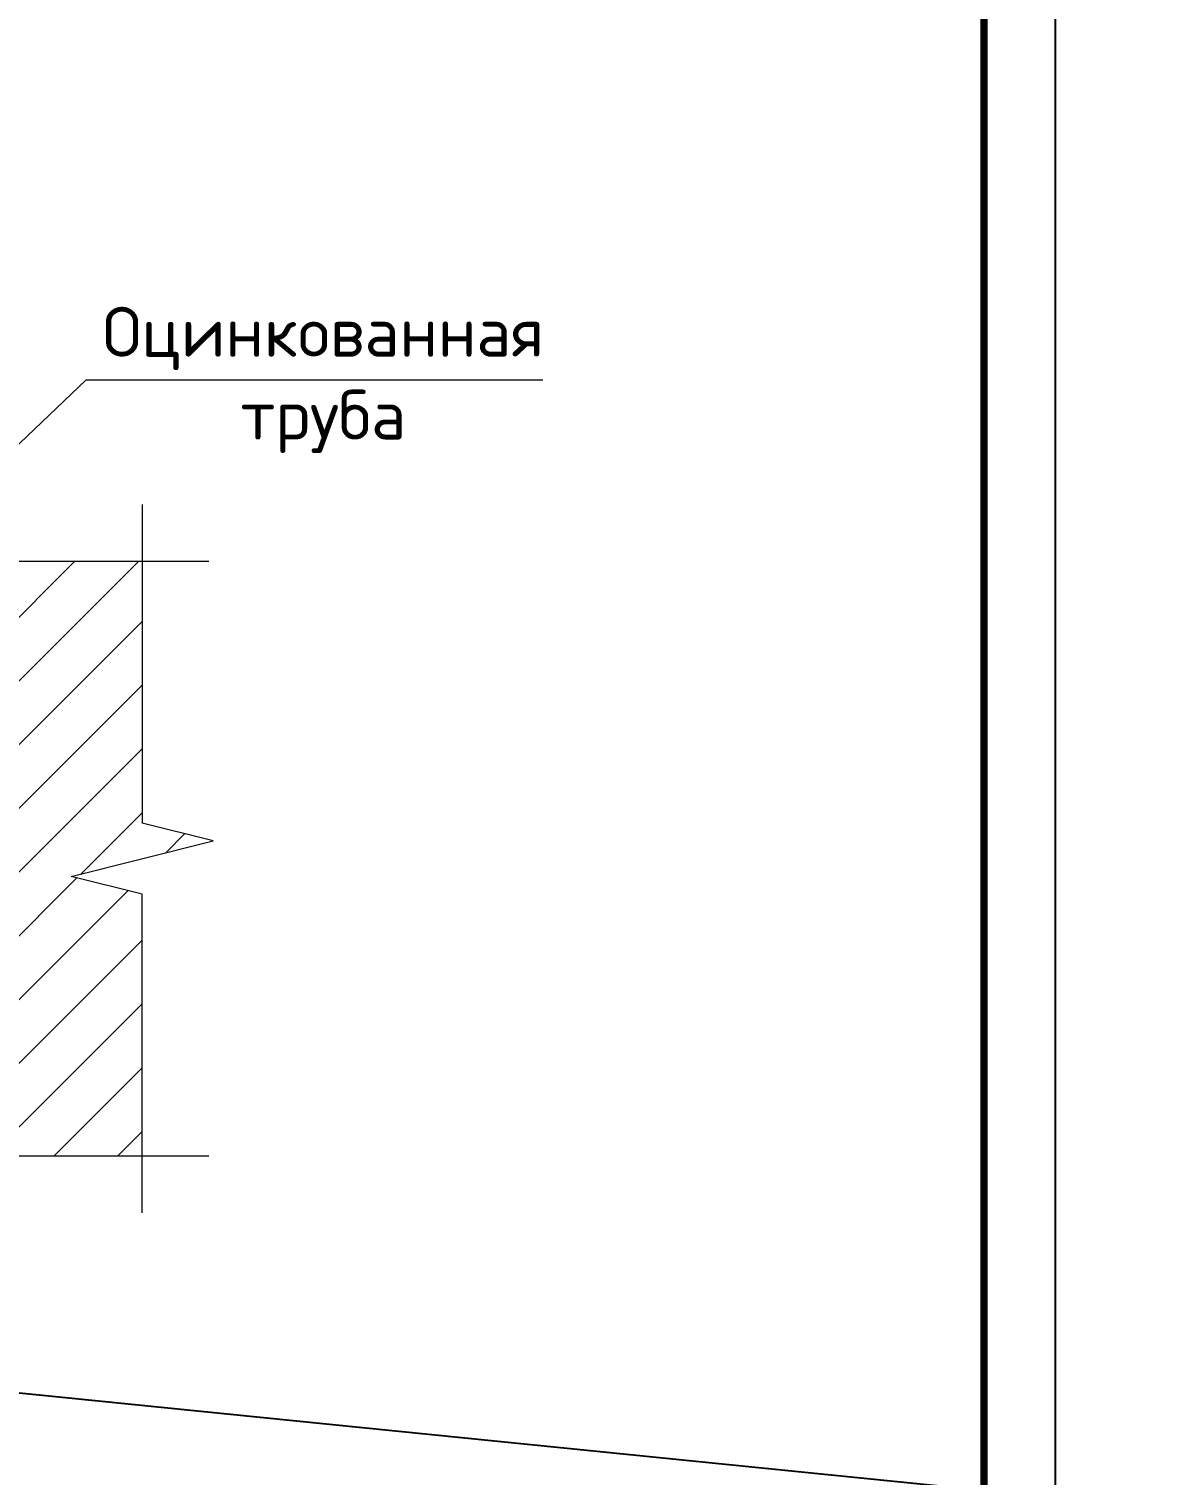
# Model space of a CAD drawing. Header units: millimetres. Extents: x -112426 to 8831, y 1218 to 38707.
# Drawn here: x 5234.1 to 5313.3, y 1489.4 to 1591.2 of the extents above; entities that cross this region are included whole.
import ezdxf
from ezdxf.enums import TextEntityAlignment as Align

# ---------------------------------------------------------------- set-up
doc = ezdxf.new("R2010")
doc.units = ezdxf.units.MM
for name, color, linetype, lineweight in [('12  Размер', 7, 'Continuous', 20), ('6 Текст обычный', 4, 'Continuous', 30), ('Размерный', 4, 'Continuous', 30), ('Размеры на чертеже', 250, 'Continuous', 25)]:
    doc.layers.add(name, color=color, linetype=linetype, lineweight=lineweight)
doc.styles.add('-ISOCPEUR-', font='isocpeur.ttf')
doc.styles.get("Standard").update_dxf_attribs({"font": 'arial.ttf'})

# ---------------------------------------------------------------- blocks, each defined once
blk = doc.blocks.new('*U168')
blk.add_lwpolyline([(0, 0), (420, 0), (420, -297), (0, -297)], close=True)
at = {"const_width": 0.5}
blk.add_lwpolyline([(20, -5), (415, -5), (415, -292), (20, -292)], close=True, dxfattribs=at)
at = {"style": '-ISOCPEUR-'}
blk.add_attdef('РАЗРАБОТАЛ', text='', height=2.5, dxfattribs=at).set_placement((250.5, -264.22), align=Align.MIDDLE_LEFT)
at = {"style": '-ISOCPEUR-', "flags": 8}
for tag, height, p in [('ДАТА', 2.5, (290.07, -264.4)), ('ДАТА1', 2.5, (290.07, -269.4)), ('ЛИСТ', 3, (386.39, -271.92)), ('ЛИСТОВ', 3, (403.89, -271.92)), ('ФОРМАТ', 3, (380.97, -294.75))]:
    blk.add_attdef(tag, text='', height=height, dxfattribs=at).set_placement(p, align=Align.MIDDLE_CENTER)
at = {"style": '-ISOCPEUR-'}
blk.add_attdef('ПРОВЕРИЛ', (250.75, -270.73), '', height=2.5, dxfattribs=at)
at = {"lineweight": 30, "flags": 104}
blk.add_attdef('ИМЯ_ЧЕРТЕЖА', text='', height=3, dxfattribs=at).set_placement((333.63, -284.13), align=Align.MIDDLE_CENTER)

msp = doc.modelspace()

# ---------------------------------------------------------------- hatches: boundary and pattern name
at = {"layer": 'Размерный', "lineweight": 20, "ltscale": 0.5}
h = msp.add_hatch(dxfattribs=at)
h.set_pattern_fill('ANSI31')
h.set_pattern_definition([(45, (4345.6946, 3212.5043), (-2.245064, 2.245064), [])])
h.paths.add_polyline_path([(5182.063, 1553.734), (5182.063, 1535.291), (5187.063, 1534.041), (5177.063, 1531.541), (5182.063, 1530.291), (5182.063, 1511.849), (5207.414, 1511.849), (5208.664, 1516.849), (5211.164, 1506.849), (5212.414, 1511.849), (5242.063, 1511.849), (5242.063, 1530.291), (5237.063, 1531.541), (5247.063, 1534.041), (5242.063, 1535.291), (5242.063, 1553.734), (5212.414, 1553.734), (5211.164, 1548.734), (5208.664, 1558.734), (5207.414, 1553.734)])
h.paths.add_polyline_path([(5232.063, 1546.734), (5232.063, 1518.849), (5192.063, 1518.849), (5192.063, 1546.734)], flags=16)
h.paths.add_polyline_path([(5206.039, 1530.979, -1), (5198.087, 1530.979, -1)], flags=0)
h.paths.add_polyline_path([(5204.051, 1530.979, -1), (5200.075, 1530.979, -1)], flags=0)
h.paths.add_polyline_path([(5226.039, 1530.979, -1), (5218.087, 1530.979, -1)], flags=0)
h.paths.add_polyline_path([(5224.051, 1530.979, -1), (5220.075, 1530.979, -1)], flags=0)

# ---------------------------------------------------------------- linework, layer by layer
msp.add_line((1022.192, 1920.504), (6776.04, 1339.375))
at = {"layer": '12  Размер', "color": 7, "ltscale": 0.5}
for q in [(5213.519, 1543.049), (5270.287, 1566.532)]:
    msp.add_line((5238.133, 1566.532), q, dxfattribs=at)
at = {"layer": 'Размерный', "color": 7, "lineweight": 20}
for p, q in [((5242.063, 1557.734), (5242.063, 1535.291)), ((5246.757, 1553.734), (5212.414, 1553.734)), ((5242.063, 1507.849), (5242.063, 1530.291)), ((5246.757, 1511.849), (5212.414, 1511.849))]:
    msp.add_line(p, q, dxfattribs=at)
msp.add_lwpolyline([(5242.063, 1530.291), (5237.063, 1531.541), (5247.063, 1534.041), (5242.063, 1535.291)], dxfattribs=at)

# ---------------------------------------------------------------- block references
at = {"layer": 'Размеры на чертеже', "lineweight": 90}
msp.add_blockref('*U168', (4886.353, 1698.16), dxfattribs=at)

# ---------------------------------------------------------------- texts
at = {"layer": '6 Текст обычный', "color": 7, "insert": (5236.475, 1571.654), "char_height": 3.5, "attachment_point": 1, "style": '-ISOCPEUR-'}
msp.add_mtext_dynamic_manual_height_columns('\\pxqc;{\\C7;Оцинкованная\\Pтруба}', width=36.71121, gutter_width=12.5, heights=[0], dxfattribs=at)

doc.saveas('drawing.dxf')
